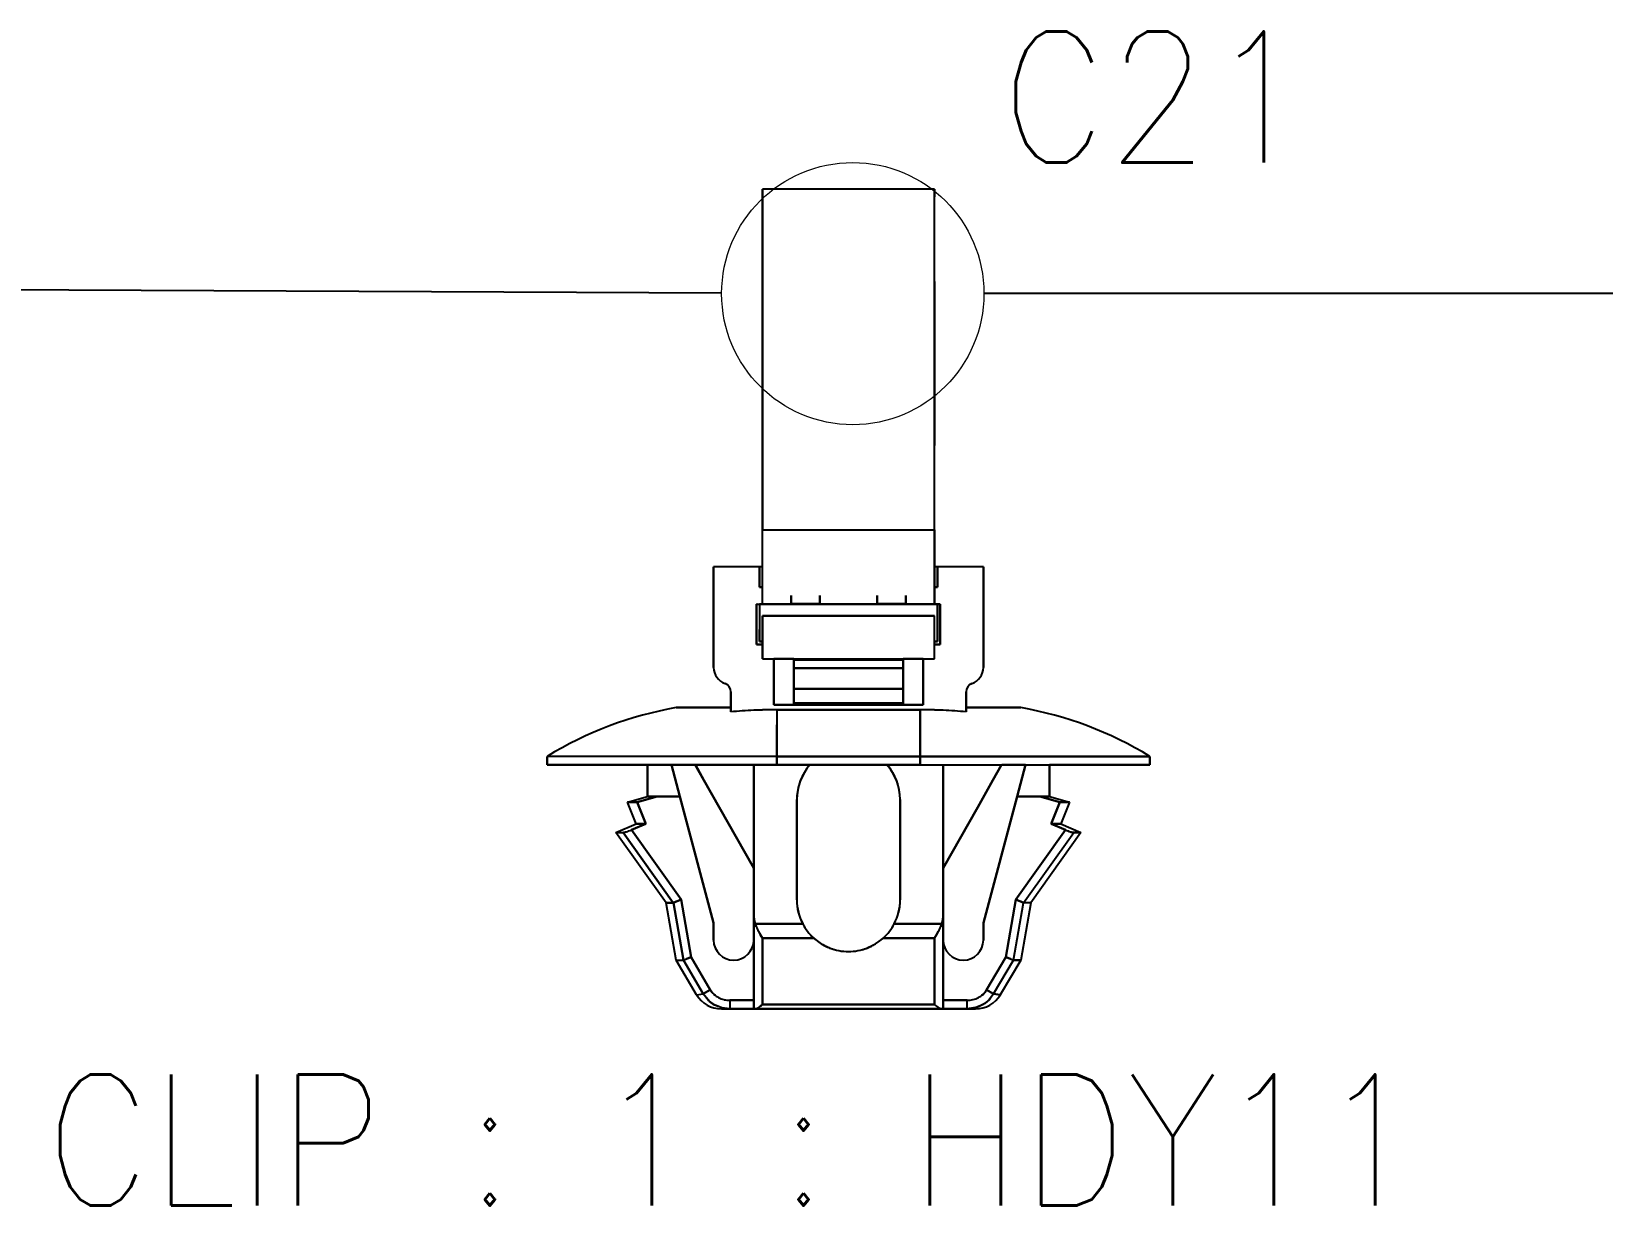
# Model space of a CAD drawing. Header units: inches. Extents: x 47316 to 59086, y 3141 to 11743.
# Drawn here: x 53100.27 to 53130.22, y 6256.64 to 6279.03 of the extents above; entities that cross this region are included whole.
import ezdxf

# ---------------------------------------------------------------- set-up
doc = ezdxf.new("R2010")
doc.units = ezdxf.units.IN
doc.header["$MEASUREMENT"] = 0
doc.styles.get("Standard").update_dxf_attribs({"font": ''})
doc.styles.get('Standard').set_extended_font_data('SimSun')
doc.linetypes.add('_VH_OTCON', pattern='A,0.0001,[7,VeSys.shx,S=0.1,R=0,X=0,Y=0],-0.4,[7,VeSys.shx,S=0.1,R=0,X=0,Y=0],-0.4,["X",Standard,S=1,R=0,X=-0.5,Y=-0.5],-0.0001,[7,VeSys.shx,S=0.1,R=0,X=0,Y=0],-0.4', length=1.2002)

msp = doc.modelspace()

# ---------------------------------------------------------------- linework, layer by layer
at = {"color": 7, "ltscale": 0.378897}
msp.add_line((53114.205, 6276.023), (53114.205, 6269.523), dxfattribs=at)
at = {"color": 7, "ltscale": 0.15}
for p, q in [((53117.489, 6276.023), (53114.205, 6276.023)), ((53114.205, 6269.523), (53117.489, 6269.523)), ((53114.205, 6269.523), (53117.489, 6269.523)), ((53117.489, 6267.887), (53114.205, 6267.887)), ((53114.205, 6267.887), (53117.489, 6267.887)), ((53114.205, 6267.066), (53117.489, 6267.066)), ((53114.205, 6267.066), (53117.489, 6267.066)), ((53117.489, 6260.471), (53114.205, 6260.471)), ((53114.205, 6260.471), (53117.489, 6260.471))]:
    msp.add_line(p, q, dxfattribs=at)
at = {"color": 7, "ltscale": 0.215019}
msp.add_line((53114.205, 6271.556), (53114.205, 6276.023), dxfattribs=at)
at = {"color": 7, "ltscale": 0.315749}
msp.add_line((53114.205, 6276.023), (53114.205, 6270.085), dxfattribs=at)
at = {"color": 7, "ltscale": 0.378905}
msp.add_line((53114.205, 6269.523), (53114.205, 6276.023), dxfattribs=at)
at = {"color": 7, "ltscale": 0.315758}
msp.add_line((53114.205, 6276.023), (53114.205, 6270.085), dxfattribs=at)
at = {"color": 7, "ltscale": 0.378893}
msp.add_line((53117.489, 6269.523), (53117.489, 6276.023), dxfattribs=at)
at = {"color": 7, "ltscale": 0.0272}
msp.add_line((53117.489, 6275.876), (53117.489, 6276.023), dxfattribs=at)
at = {"color": 7, "ltscale": 0.37888}
msp.add_line((53117.489, 6269.523), (53117.489, 6276.023), dxfattribs=at)
at = {"color": 7, "ltscale": 0.027199}
msp.add_line((53117.489, 6276.023), (53117.489, 6275.876), dxfattribs=at)
at = {"color": 7, "ltscale": 0.179182}
msp.add_line((53114.205, 6271.779), (53114.205, 6275.702), dxfattribs=at)
at = {"color": 0, "linetype": '_VH_OTCON', "ltscale": 5}
for p, q in [((53113.429, 6274.039), (53001.429, 6274.518)), ((53365.929, 6274.029), (53118.429, 6274.029))]:
    msp.add_line(p, q, dxfattribs=at)
at = {"color": 7, "ltscale": 0.142589}
msp.add_line((53117.489, 6274.257), (53117.489, 6271.135), dxfattribs=at)
at = {"color": 7, "ltscale": 0.142593}
msp.add_line((53117.489, 6271.134), (53117.489, 6274.256), dxfattribs=at)
at = {"color": 7, "ltscale": 0.026669}
for p, q in [((53114.205, 6271.779), (53114.205, 6271.195)), ((53114.205, 6271.195), (53114.205, 6271.779)), ((53114.205, 6271.556), (53114.205, 6270.973))]:
    msp.add_line(p, q, dxfattribs=at)
at = {"color": 7, "ltscale": 0.108633}
msp.add_line((53114.205, 6268.817), (53114.205, 6271.195), dxfattribs=at)
at = {"color": 7, "ltscale": 0.076392}
msp.add_line((53114.205, 6269.523), (53114.205, 6271.195), dxfattribs=at)
at = {"color": 7, "ltscale": 0.098454}
msp.add_line((53114.205, 6268.817), (53114.205, 6270.973), dxfattribs=at)
at = {"color": 7, "ltscale": 0.057913}
msp.add_line((53114.205, 6268.817), (53114.205, 6270.085), dxfattribs=at)
at = {"color": 7, "ltscale": 0.0644}
for p, q in [((53114.205, 6268.114), (53114.205, 6269.523)), ((53114.205, 6268.114), (53114.205, 6269.523)), ((53117.489, 6269.523), (53117.489, 6268.114)), ((53117.489, 6268.114), (53117.489, 6269.523))]:
    msp.add_line(p, q, dxfattribs=at)
at = {"color": 7, "ltscale": 0.025}
for p, q in [((53113.275, 6268.27), (53113.275, 6268.817)), ((53115.3, 6268.114), (53114.752, 6268.114)), ((53115.3, 6268.114), (53114.752, 6268.114)), ((53115.3, 6268.106), (53114.752, 6268.106)), ((53116.941, 6268.114), (53116.394, 6268.114)), ((53116.941, 6268.114), (53116.394, 6268.114))]:
    msp.add_line(p, q, dxfattribs=at)
at = {"color": 7, "ltscale": 0.039999}
for p, q in [((53114.15, 6268.817), (53113.275, 6268.817)), ((53114.15, 6268.817), (53113.275, 6268.817)), ((53118.419, 6268.817), (53117.543, 6268.817)), ((53118.419, 6268.817), (53117.543, 6268.817))]:
    msp.add_line(p, q, dxfattribs=at)
at = {"color": 7, "ltscale": 0.022501}
for p, q in [((53113.275, 6268.817), (53113.275, 6268.325)), ((53113.275, 6268.817), (53113.275, 6268.325)), ((53118.419, 6268.817), (53118.419, 6268.325)), ((53118.419, 6268.325), (53118.419, 6268.817))]:
    msp.add_line(p, q, dxfattribs=at)
at = {"color": 7, "ltscale": 0.0175}
for p, q in [((53114.15, 6268.817), (53114.15, 6268.434)), ((53114.15, 6268.817), (53114.15, 6268.434)), ((53114.15, 6268.434), (53114.15, 6268.817)), ((53117.543, 6268.817), (53117.543, 6268.434)), ((53117.543, 6268.434), (53117.543, 6268.817))]:
    msp.add_line(p, q, dxfattribs=at)
at = {"color": 7, "ltscale": 0.002499}
for p, q in [((53114.205, 6268.817), (53114.15, 6268.817)), ((53117.543, 6268.817), (53117.489, 6268.817)), ((53114.15, 6268.434), (53114.205, 6268.434)), ((53114.205, 6268.434), (53114.15, 6268.434)), ((53117.489, 6268.434), (53117.543, 6268.434)), ((53117.543, 6268.434), (53117.489, 6268.434)), ((53114.096, 6268.106), (53114.15, 6268.106)), ((53114.096, 6268.106), (53114.15, 6268.106)), ((53117.598, 6268.106), (53117.543, 6268.106)), ((53117.543, 6268.106), (53117.598, 6268.106)), ((53117.543, 6268.106), (53117.598, 6268.106)), ((53114.15, 6267.394), (53114.205, 6267.394)), ((53114.205, 6267.394), (53114.15, 6267.394)), ((53114.15, 6267.394), (53114.205, 6267.394)), ((53117.489, 6267.394), (53117.543, 6267.394)), ((53117.543, 6267.394), (53117.489, 6267.394)), ((53117.489, 6267.394), (53117.543, 6267.394))]:
    msp.add_line(p, q, dxfattribs=at)
at = {"color": 7, "ltscale": 2.6e-05}
for p, q in [((53114.15, 6268.817), (53114.15, 6268.817)), ((53117.543, 6268.817), (53117.543, 6268.817))]:
    msp.add_line(p, q, dxfattribs=at)
at = {"color": 7, "ltscale": 0.064999}
for p, q in [((53113.275, 6268.325), (53113.275, 6266.902)), ((53113.275, 6268.325), (53113.275, 6266.902)), ((53118.419, 6268.325), (53118.419, 6266.902)), ((53118.419, 6266.902), (53118.419, 6268.325))]:
    msp.add_line(p, q, dxfattribs=at)
at = {"color": 7, "ltscale": 0.0625}
msp.add_line((53113.275, 6266.902), (53113.275, 6268.27), dxfattribs=at)
at = {"color": 7, "ltscale": 0.000629}
msp.add_line((53114.109, 6268.106), (53114.096, 6268.106), dxfattribs=at)
at = {"color": 7, "ltscale": 0.035001}
for p, q in [((53114.096, 6268.106), (53114.096, 6267.34)), ((53114.096, 6267.34), (53114.096, 6268.106)), ((53117.598, 6267.34), (53117.598, 6268.106)), ((53117.598, 6267.34), (53117.598, 6268.106)), ((53117.598, 6268.106), (53117.598, 6267.34)), ((53114.479, 6265.041), (53114.479, 6265.807)), ((53114.479, 6265.041), (53114.479, 6265.807))]:
    msp.add_line(p, q, dxfattribs=at)
at = {"color": 7, "ltscale": 0.154999}
for p, q in [((53114.15, 6268.106), (53117.543, 6268.106)), ((53117.543, 6268.106), (53114.15, 6268.106))]:
    msp.add_line(p, q, dxfattribs=at)
at = {"color": 7, "ltscale": 0.032501}
for p, q in [((53114.15, 6268.106), (53114.15, 6267.394)), ((53114.15, 6268.106), (53114.15, 6267.394)), ((53117.543, 6268.106), (53117.543, 6267.394)), ((53117.543, 6267.394), (53117.543, 6268.106))]:
    msp.add_line(p, q, dxfattribs=at)
at = {"color": 7, "ltscale": 0.021939}
msp.add_line((53114.15, 6268.106), (53114.15, 6267.625), dxfattribs=at)
at = {"color": 7, "ltscale": 0.0075}
for p, q in [((53114.752, 6268.106), (53114.752, 6268.27)), ((53114.752, 6268.27), (53114.752, 6268.106)), ((53115.3, 6268.27), (53115.3, 6268.106)), ((53115.3, 6268.106), (53115.3, 6268.27)), ((53116.394, 6268.106), (53116.394, 6268.27)), ((53116.394, 6268.27), (53116.394, 6268.106)), ((53116.941, 6268.27), (53116.941, 6268.106)), ((53116.941, 6268.106), (53116.941, 6268.27)), ((53110.1, 6265.205), (53110.1, 6265.041)), ((53110.1, 6265.041), (53110.1, 6265.205)), ((53114.479, 6265.205), (53114.479, 6265.041)), ((53114.479, 6265.041), (53114.479, 6265.205)), ((53117.215, 6265.041), (53117.215, 6265.205)), ((53117.215, 6265.205), (53117.215, 6265.041)), ((53121.593, 6265.205), (53121.593, 6265.041)), ((53121.593, 6265.041), (53121.593, 6265.205)), ((53113.582, 6260.553), (53113.582, 6260.389)), ((53113.582, 6260.553), (53113.582, 6260.389)), ((53114.041, 6260.389), (53114.041, 6260.553)), ((53118.111, 6260.389), (53118.111, 6260.553)), ((53118.111, 6260.389), (53118.111, 6260.553))]:
    msp.add_line(p, q, dxfattribs=at)
at = {"color": 7, "ltscale": 0.000322}
msp.add_line((53115.3, 6268.106), (53115.3, 6268.113), dxfattribs=at)
at = {"color": 7, "ltscale": 0.023056}
msp.add_line((53116.899, 6268.106), (53116.394, 6268.106), dxfattribs=at)
at = {"color": 7, "ltscale": 0.000368}
msp.add_line((53116.941, 6268.114), (53116.941, 6268.106), dxfattribs=at)
at = {"color": 7, "ltscale": 0.0375}
for p, q in [((53114.205, 6267.887), (53114.205, 6267.066)), ((53114.205, 6267.066), (53114.205, 6267.887)), ((53117.489, 6267.066), (53117.489, 6267.887)), ((53117.489, 6267.066), (53117.489, 6267.887))]:
    msp.add_line(p, q, dxfattribs=at)
at = {"color": 7, "ltscale": 0.010562}
msp.add_line((53114.15, 6267.394), (53114.15, 6267.625), dxfattribs=at)
at = {"color": 7, "ltscale": 0.002502}
msp.add_line((53114.205, 6267.34), (53114.205, 6267.394), dxfattribs=at)
at = {"color": 7, "ltscale": 0.004999}
for p, q in [((53114.096, 6267.34), (53114.205, 6267.34)), ((53114.205, 6267.34), (53114.096, 6267.34)), ((53117.489, 6267.34), (53117.598, 6267.34)), ((53117.598, 6267.34), (53117.489, 6267.34))]:
    msp.add_line(p, q, dxfattribs=at)
at = {"color": 7, "ltscale": 0.040002}
for p, q in [((53114.424, 6267.066), (53114.424, 6266.19)), ((53114.424, 6266.19), (53114.424, 6267.066)), ((53117.27, 6266.19), (53117.27, 6267.066)), ((53117.27, 6266.19), (53117.27, 6267.066)), ((53117.27, 6267.066), (53117.27, 6266.19))]:
    msp.add_line(p, q, dxfattribs=at)
at = {"color": 7, "ltscale": 0.017502}
for p, q in [((53114.807, 6267.066), (53114.424, 6267.066)), ((53117.27, 6267.066), (53116.887, 6267.066))]:
    msp.add_line(p, q, dxfattribs=at)
at = {"color": 7, "ltscale": 0.00087}
for p, q in [((53114.807, 6267.047), (53114.807, 6267.066)), ((53114.807, 6267.066), (53114.807, 6267.047)), ((53116.887, 6267.047), (53116.887, 6267.066)), ((53116.887, 6267.066), (53116.887, 6267.047))]:
    msp.add_line(p, q, dxfattribs=at)
at = {"color": 7, "ltscale": 0.023952}
msp.add_line((53114.807, 6266.542), (53114.807, 6267.066), dxfattribs=at)
at = {"color": 7, "ltscale": 0.007443}
for p, q in [((53114.807, 6266.884), (53114.807, 6267.047)), ((53114.807, 6267.047), (53114.807, 6266.884)), ((53116.887, 6266.884), (53116.887, 6267.047)), ((53116.887, 6267.047), (53116.887, 6266.884))]:
    msp.add_line(p, q, dxfattribs=at)
at = {"color": 7, "ltscale": 0.095001}
for p, q in [((53114.807, 6267.047), (53116.887, 6267.047)), ((53116.887, 6267.047), (53114.807, 6267.047)), ((53114.807, 6266.884), (53116.887, 6266.884)), ((53116.887, 6266.884), (53114.807, 6266.884)), ((53116.887, 6266.493), (53114.807, 6266.493)), ((53114.807, 6266.493), (53116.887, 6266.493)), ((53116.887, 6266.222), (53114.807, 6266.222))]:
    msp.add_line(p, q, dxfattribs=at)
at = {"color": 7, "ltscale": 0.017839}
for p, q in [((53114.807, 6266.493), (53114.807, 6266.884)), ((53114.807, 6266.884), (53114.807, 6266.493)), ((53116.887, 6266.493), (53116.887, 6266.884)), ((53116.887, 6266.884), (53116.887, 6266.493))]:
    msp.add_line(p, q, dxfattribs=at)
at = {"color": 7, "ltscale": 0.014789}
msp.add_line((53114.807, 6266.514), (53114.807, 6266.19), dxfattribs=at)
at = {"color": 7, "ltscale": 0.013841}
for p, q in [((53114.807, 6266.19), (53114.807, 6266.493)), ((53116.887, 6266.493), (53116.887, 6266.19))]:
    msp.add_line(p, q, dxfattribs=at)
at = {"color": 7, "ltscale": 0.012407}
for p, q in [((53114.807, 6266.222), (53114.807, 6266.493)), ((53116.887, 6266.222), (53116.887, 6266.493))]:
    msp.add_line(p, q, dxfattribs=at)
at = {"color": 7, "ltscale": 0.013786}
msp.add_line((53113.603, 6266.135), (53113.603, 6266.437), dxfattribs=at)
at = {"color": 7, "ltscale": 0.017471}
for p, q in [((53113.603, 6266.055), (53113.603, 6266.437)), ((53118.091, 6266.055), (53118.091, 6266.437))]:
    msp.add_line(p, q, dxfattribs=at)
at = {"color": 7, "ltscale": 0.017476}
for p, q in [((53113.603, 6266.437), (53113.603, 6266.055)), ((53118.091, 6266.437), (53118.091, 6266.055))]:
    msp.add_line(p, q, dxfattribs=at)
at = {"color": 7, "ltscale": 0.001447}
msp.add_line((53116.887, 6266.222), (53116.887, 6266.19), dxfattribs=at)
at = {"color": 7, "ltscale": 0.047501}
for p, q in [((53112.563, 6266.135), (53113.603, 6266.135)), ((53113.603, 6266.135), (53112.563, 6266.135)), ((53118.091, 6266.135), (53119.131, 6266.135)), ((53119.131, 6266.135), (53118.091, 6266.135))]:
    msp.add_line(p, q, dxfattribs=at)
at = {"color": 7, "ltscale": 0.00369}
for p, q in [((53113.603, 6266.055), (53113.603, 6266.135)), ((53118.091, 6266.135), (53118.091, 6266.055))]:
    msp.add_line(p, q, dxfattribs=at)
at = {"color": 7, "ltscale": 0.129999}
for p, q in [((53114.424, 6266.19), (53117.27, 6266.19)), ((53117.27, 6266.19), (53114.424, 6266.19))]:
    msp.add_line(p, q, dxfattribs=at)
at = {"color": 7, "ltscale": 0.040567}
for p, q in [((53114.479, 6266.093), (53114.479, 6265.205)), ((53117.215, 6266.093), (53117.215, 6265.205))]:
    msp.add_line(p, q, dxfattribs=at)
at = {"color": 7, "ltscale": 0.125}
for p, q in [((53117.215, 6266.093), (53114.479, 6266.093)), ((53114.479, 6266.093), (53117.215, 6266.093)), ((53117.215, 6265.205), (53114.479, 6265.205)), ((53114.479, 6265.205), (53117.215, 6265.205)), ((53117.215, 6265.041), (53114.479, 6265.041)), ((53114.479, 6265.041), (53117.215, 6265.041))]:
    msp.add_line(p, q, dxfattribs=at)
at = {"color": 7, "ltscale": 0.040569}
for p, q in [((53114.479, 6266.093), (53114.479, 6265.205)), ((53117.215, 6265.205), (53117.215, 6266.093))]:
    msp.add_line(p, q, dxfattribs=at)
at = {"color": 7, "ltscale": 0.02751}
msp.add_line((53117.215, 6265.205), (53117.215, 6265.807), dxfattribs=at)
msp.add_line((53117.215, 6265.205), (53117.215, 6265.807), dxfattribs=at)
at = {"color": 7, "ltscale": 0.2}
for p, q in [((53114.479, 6265.205), (53110.1, 6265.205)), ((53114.479, 6265.205), (53110.1, 6265.205)), ((53114.479, 6265.041), (53110.1, 6265.041)), ((53110.1, 6265.041), (53114.479, 6265.041)), ((53121.593, 6265.205), (53117.215, 6265.205)), ((53117.215, 6265.205), (53121.593, 6265.205)), ((53117.215, 6265.041), (53121.593, 6265.041)), ((53117.215, 6265.041), (53121.593, 6265.041))]:
    msp.add_line(p, q, dxfattribs=at)
at = {"color": 7, "ltscale": 0.087396}
for p, q in [((53110.1, 6265.041), (53112.014, 6265.041)), ((53121.593, 6265.041), (53119.68, 6265.041)), ((53121.593, 6265.041), (53119.68, 6265.041))]:
    msp.add_line(p, q, dxfattribs=at)
at = {"color": 7, "ltscale": 0.0875}
for p, q in [((53112.016, 6265.041), (53110.1, 6265.041)), ((53114.862, 6262.469), (53114.862, 6264.384)), ((53114.862, 6264.384), (53114.862, 6262.469)), ((53116.832, 6264.384), (53116.832, 6262.469)), ((53116.832, 6262.469), (53116.832, 6264.384)), ((53116.832, 6262.469), (53116.832, 6264.384))]:
    msp.add_line(p, q, dxfattribs=at)
at = {"color": 7, "ltscale": 0.027499}
for p, q in [((53112.016, 6264.439), (53112.016, 6265.041)), ((53112.016, 6265.041), (53112.016, 6264.439)), ((53119.678, 6264.439), (53119.678, 6265.041)), ((53119.678, 6265.041), (53119.678, 6264.439))]:
    msp.add_line(p, q, dxfattribs=at)
at = {"color": 7, "ltscale": 0.028456}
for p, q in [((53112.634, 6264.439), (53112.473, 6265.041)), ((53112.473, 6265.041), (53112.634, 6264.439)), ((53119.06, 6264.439), (53119.22, 6265.041)), ((53119.22, 6265.041), (53119.06, 6264.439))]:
    msp.add_line(p, q, dxfattribs=at)
at = {"color": 7, "ltscale": 0.020602}
for p, q in [((53112.473, 6265.041), (53112.924, 6265.041)), ((53119.22, 6265.041), (53118.769, 6265.041)), ((53119.22, 6265.041), (53118.769, 6265.041))]:
    msp.add_line(p, q, dxfattribs=at)
at = {"color": 7, "ltscale": 0.020749}
msp.add_line((53112.928, 6265.041), (53112.473, 6265.041), dxfattribs=at)
at = {"color": 7, "ltscale": 0.015289}
msp.add_line((53113.092, 6264.751), (53112.927, 6265.042), dxfattribs=at)
at = {"color": 7, "ltscale": 0.015242}
for p, q in [((53112.928, 6265.041), (53113.092, 6264.751)), ((53118.602, 6264.751), (53118.766, 6265.041))]:
    msp.add_line(p, q, dxfattribs=at)
at = {"color": 7, "ltscale": 0.089999}
for p, q in [((53114.041, 6265.041), (53114.041, 6263.071)), ((53114.041, 6263.071), (53114.041, 6265.041)), ((53117.653, 6263.071), (53117.653, 6265.041)), ((53117.653, 6265.041), (53117.653, 6263.071))]:
    msp.add_line(p, q, dxfattribs=at)
at = {"color": 7, "ltscale": 0.015215}
msp.add_line((53118.766, 6265.041), (53118.602, 6264.751), dxfattribs=at)
at = {"color": 7, "ltscale": 0.02697}
msp.add_line((53113.382, 6264.236), (53113.092, 6264.751), dxfattribs=at)
at = {"color": 7, "ltscale": 0.026985}
for p, q in [((53113.092, 6264.751), (53113.382, 6264.236)), ((53118.311, 6264.236), (53118.602, 6264.751))]:
    msp.add_line(p, q, dxfattribs=at)
at = {"color": 7, "ltscale": 0.02701}
msp.add_line((53118.602, 6264.751), (53118.311, 6264.236), dxfattribs=at)
at = {"color": 7, "ltscale": 0.018183}
msp.add_line((53111.633, 6264.329), (53112.016, 6264.439), dxfattribs=at)
at = {"color": 7, "ltscale": 0.018199}
for p, q in [((53112.201, 6264.439), (53111.817, 6264.329)), ((53111.817, 6264.329), (53112.201, 6264.439)), ((53119.493, 6264.439), (53119.876, 6264.329)), ((53119.876, 6264.329), (53119.493, 6264.439))]:
    msp.add_line(p, q, dxfattribs=at)
at = {"color": 7, "ltscale": 0.000342}
for p, q in [((53112.023, 6264.439), (53112.016, 6264.439)), ((53119.678, 6264.439), (53119.67, 6264.439))]:
    msp.add_line(p, q, dxfattribs=at)
at = {"color": 7, "ltscale": 0.006641}
msp.add_line((53112.016, 6264.439), (53112.161, 6264.439), dxfattribs=at)
at = {"color": 7, "ltscale": 0.002142}
msp.add_line((53112.063, 6264.439), (53112.016, 6264.439), dxfattribs=at)
at = {"color": 7, "ltscale": 0.00033}
for p, q in [((53112.016, 6264.439), (53112.023, 6264.439)), ((53119.671, 6264.439), (53119.678, 6264.439)), ((53119.896, 6263.919), (53119.889, 6263.919))]:
    msp.add_line(p, q, dxfattribs=at)
at = {"color": 7, "ltscale": 0.002136}
msp.add_line((53112.016, 6264.439), (53112.063, 6264.439), dxfattribs=at)
at = {"color": 7, "ltscale": 0.001825}
msp.add_line((53112.023, 6264.439), (53112.063, 6264.439), dxfattribs=at)
at = {"color": 7, "ltscale": 0.003674}
for p, q in [((53112.104, 6264.439), (53112.023, 6264.439)), ((53119.67, 6264.439), (53119.59, 6264.439))]:
    msp.add_line(p, q, dxfattribs=at)
at = {"color": 7, "ltscale": 0.006299}
msp.add_line((53112.201, 6264.439), (53112.063, 6264.439), dxfattribs=at)
at = {"color": 7, "ltscale": 0.006305}
msp.add_line((53112.063, 6264.439), (53112.201, 6264.439), dxfattribs=at)
at = {"color": 7, "ltscale": 0.00329}
msp.add_line((53112.176, 6264.439), (53112.104, 6264.439), dxfattribs=at)
at = {"color": 7, "ltscale": 0.019785}
for p, q in [((53112.634, 6264.439), (53112.201, 6264.439)), ((53112.201, 6264.439), (53112.634, 6264.439)), ((53119.06, 6264.439), (53119.493, 6264.439)), ((53119.493, 6264.439), (53119.06, 6264.439))]:
    msp.add_line(p, q, dxfattribs=at)
at = {"color": 7, "ltscale": 0.11383}
for p, q in [((53113.275, 6262.031), (53112.634, 6264.439)), ((53112.634, 6264.439), (53113.275, 6262.031)), ((53118.419, 6262.031), (53119.06, 6264.439)), ((53119.06, 6264.439), (53118.419, 6262.031))]:
    msp.add_line(p, q, dxfattribs=at)
at = {"color": 7, "ltscale": 0.008441}
for p, q in [((53119.678, 6264.439), (53119.493, 6264.439)), ((53119.493, 6264.439), (53119.678, 6264.439)), ((53119.897, 6263.919), (53119.712, 6263.919))]:
    msp.add_line(p, q, dxfattribs=at)
at = {"color": 7, "ltscale": 0.008432}
msp.add_line((53119.493, 6264.439), (53119.678, 6264.439), dxfattribs=at)
at = {"color": 7, "ltscale": 0.00434}
msp.add_line((53119.59, 6264.439), (53119.495, 6264.439), dxfattribs=at)
at = {"color": 7, "ltscale": 0.002209}
msp.add_line((53119.622, 6264.439), (53119.671, 6264.439), dxfattribs=at)
at = {"color": 7, "ltscale": 0.000286}
for p, q in [((53119.676, 6264.437), (53119.67, 6264.439)), ((53119.67, 6264.439), (53119.676, 6264.437))]:
    msp.add_line(p, q, dxfattribs=at)
at = {"color": 7, "ltscale": 0.018174}
msp.add_line((53119.678, 6264.439), (53120.06, 6264.329), dxfattribs=at)
at = {"color": 7, "ltscale": 0.008429}
for p, q in [((53111.817, 6264.329), (53111.633, 6264.329)), ((53119.712, 6263.919), (53119.896, 6263.919))]:
    msp.add_line(p, q, dxfattribs=at)
at = {"color": 7, "ltscale": 0.020195}
for p, q in [((53111.797, 6263.919), (53111.633, 6264.329)), ((53111.817, 6264.329), (53111.982, 6263.919)), ((53111.982, 6263.919), (53111.817, 6264.329)), ((53119.876, 6264.329), (53119.712, 6263.919)), ((53119.712, 6263.919), (53119.876, 6264.329)), ((53120.061, 6264.329), (53119.896, 6263.919))]:
    msp.add_line(p, q, dxfattribs=at)
at = {"color": 7, "ltscale": 0.008438}
msp.add_line((53111.633, 6264.329), (53111.818, 6264.329), dxfattribs=at)
at = {"color": 7, "ltscale": 0.002185}
msp.add_line((53111.724, 6264.329), (53111.676, 6264.329), dxfattribs=at)
at = {"color": 7, "ltscale": 0.065039}
msp.add_line((53114.041, 6263.071), (53113.341, 6264.31), dxfattribs=at)
at = {"color": 7, "ltscale": 0.06116}
msp.add_line((53114.041, 6263.071), (53113.382, 6264.236), dxfattribs=at)
at = {"color": 7, "ltscale": 0.061156}
for p, q in [((53113.382, 6264.236), (53114.041, 6263.071)), ((53117.653, 6263.071), (53118.311, 6264.236))]:
    msp.add_line(p, q, dxfattribs=at)
at = {"color": 7, "ltscale": 0.040697}
msp.add_line((53114.041, 6263.274), (53114.041, 6264.165), dxfattribs=at)
at = {"color": 7, "ltscale": 0.040701}
msp.add_line((53114.041, 6264.165), (53114.041, 6263.274), dxfattribs=at)
at = {"color": 7, "ltscale": 0.064963}
msp.add_line((53118.352, 6264.309), (53117.653, 6263.071), dxfattribs=at)
at = {"color": 7, "ltscale": 0.061161}
msp.add_line((53118.311, 6264.236), (53117.653, 6263.071), dxfattribs=at)
at = {"color": 7, "ltscale": 0.004681}
for p, q in [((53119.979, 6264.329), (53119.876, 6264.329)), ((53119.876, 6264.329), (53119.979, 6264.329))]:
    msp.add_line(p, q, dxfattribs=at)
at = {"color": 7, "ltscale": 0.002823}
msp.add_line((53120.04, 6264.329), (53119.979, 6264.329), dxfattribs=at)
at = {"color": 7, "ltscale": 0.00282}
for p, q in [((53119.979, 6264.329), (53120.04, 6264.329)), ((53111.817, 6263.919), (53111.879, 6263.919))]:
    msp.add_line(p, q, dxfattribs=at)
at = {"color": 7, "ltscale": 0.000925}
msp.add_line((53120.061, 6264.329), (53120.04, 6264.329), dxfattribs=at)
at = {"color": 7, "ltscale": 0.000912}
for p, q in [((53120.04, 6264.329), (53120.06, 6264.329)), ((53111.797, 6263.919), (53111.817, 6263.919))]:
    msp.add_line(p, q, dxfattribs=at)
at = {"color": 7, "ltscale": 0.019}
msp.add_line((53111.414, 6263.755), (53111.797, 6263.919), dxfattribs=at)
at = {"color": 7, "ltscale": 0.013619}
for p, q in [((53111.982, 6263.919), (53111.708, 6263.802)), ((53111.708, 6263.802), (53111.982, 6263.919)), ((53119.712, 6263.919), (53119.986, 6263.802)), ((53119.986, 6263.802), (53119.712, 6263.919))]:
    msp.add_line(p, q, dxfattribs=at)
at = {"color": 7, "ltscale": 0.074459}
for p, q in [((53111.708, 6263.802), (53112.655, 6262.475)), ((53112.655, 6262.475), (53111.708, 6263.802)), ((53119.986, 6263.802), (53119.038, 6262.475)), ((53119.038, 6262.475), (53119.986, 6263.802))]:
    msp.add_line(p, q, dxfattribs=at)
at = {"color": 7, "ltscale": 0.0009}
msp.add_line((53111.816, 6263.919), (53111.797, 6263.919), dxfattribs=at)
at = {"color": 7, "ltscale": 0.002856}
msp.add_line((53111.804, 6263.919), (53111.867, 6263.919), dxfattribs=at)
at = {"color": 7, "ltscale": 0.002869}
msp.add_line((53111.867, 6263.919), (53111.804, 6263.919), dxfattribs=at)
at = {"color": 7, "ltscale": 0.002832}
msp.add_line((53111.878, 6263.919), (53111.816, 6263.919), dxfattribs=at)
at = {"color": 7, "ltscale": 0.004715}
msp.add_line((53111.982, 6263.919), (53111.878, 6263.919), dxfattribs=at)
at = {"color": 7, "ltscale": 0.004687}
msp.add_line((53111.879, 6263.919), (53111.982, 6263.919), dxfattribs=at)
at = {"color": 7, "ltscale": 0.004291}
msp.add_line((53119.806, 6263.919), (53119.712, 6263.919), dxfattribs=at)
at = {"color": 7, "ltscale": 0.003809}
msp.add_line((53119.889, 6263.919), (53119.806, 6263.919), dxfattribs=at)
at = {"color": 7, "ltscale": 0.001593}
msp.add_line((53119.855, 6263.919), (53119.89, 6263.919), dxfattribs=at)
at = {"color": 7, "ltscale": 0.000327}
msp.add_line((53119.89, 6263.919), (53119.897, 6263.919), dxfattribs=at)
at = {"color": 7, "ltscale": 0.019025}
msp.add_line((53119.897, 6263.919), (53120.28, 6263.755), dxfattribs=at)
at = {"color": 7, "ltscale": 4.3e-05}
msp.add_line((53111.414, 6263.755), (53111.415, 6263.755), dxfattribs=at)
at = {"color": 7, "ltscale": 0.075271}
for p, q in [((53112.372, 6262.414), (53111.414, 6263.755)), ((53111.549, 6263.755), (53112.507, 6262.414)), ((53112.507, 6262.414), (53111.549, 6263.755)), ((53119.187, 6262.414), (53120.145, 6263.755)), ((53120.28, 6263.755), (53119.322, 6262.414))]:
    msp.add_line(p, q, dxfattribs=at)
at = {"color": 7, "ltscale": 4.9e-05}
msp.add_line((53111.414, 6263.755), (53111.415, 6263.755), dxfattribs=at)
at = {"color": 7, "ltscale": 0.000903}
msp.add_line((53111.415, 6263.755), (53111.435, 6263.755), dxfattribs=at)
at = {"color": 7, "ltscale": 0.000916}
msp.add_line((53111.415, 6263.755), (53111.435, 6263.755), dxfattribs=at)
at = {"color": 7, "ltscale": 0.005222}
msp.add_line((53111.435, 6263.755), (53111.549, 6263.755), dxfattribs=at)
at = {"color": 7, "ltscale": 0.005249}
msp.add_line((53111.435, 6263.755), (53111.55, 6263.755), dxfattribs=at)
at = {"color": 7, "ltscale": 0.075264}
msp.add_line((53119.187, 6262.414), (53120.144, 6263.755), dxfattribs=at)
at = {"color": 7, "ltscale": 0.006177}
msp.add_line((53120.144, 6263.755), (53120.28, 6263.755), dxfattribs=at)
at = {"color": 7, "ltscale": 0.006165}
for p, q in [((53120.28, 6263.755), (53120.145, 6263.755)), ((53119.322, 6262.414), (53119.187, 6262.414)), ((53119.322, 6262.414), (53119.187, 6262.414))]:
    msp.add_line(p, q, dxfattribs=at)
at = {"color": 7, "ltscale": 0.039936}
for p, q in [((53114.041, 6263.071), (53114.041, 6262.196)), ((53114.041, 6262.196), (53114.041, 6263.071)), ((53117.653, 6262.196), (53117.653, 6263.071)), ((53117.653, 6263.071), (53117.653, 6262.196))]:
    msp.add_line(p, q, dxfattribs=at)
at = {"color": 7, "ltscale": 0.048712}
msp.add_line((53114.041, 6262.004), (53114.041, 6263.071), dxfattribs=at)
at = {"color": 7, "ltscale": 0.006168}
for p, q in [((53112.507, 6262.414), (53112.372, 6262.414)), ((53112.372, 6262.414), (53112.507, 6262.414))]:
    msp.add_line(p, q, dxfattribs=at)
at = {"color": 7, "ltscale": 0.05076}
for p, q in [((53112.563, 6261.319), (53112.372, 6262.414)), ((53119.322, 6262.414), (53119.13, 6261.319))]:
    msp.add_line(p, q, dxfattribs=at)
at = {"color": 7, "ltscale": 0.002621}
for p, q in [((53112.511, 6262.415), (53112.564, 6262.437)), ((53112.564, 6262.437), (53112.511, 6262.415)), ((53119.13, 6262.437), (53119.183, 6262.415)), ((53119.183, 6262.415), (53119.13, 6262.437))]:
    msp.add_line(p, q, dxfattribs=at)
at = {"color": 7, "ltscale": 0.050773}
for p, q in [((53112.511, 6262.415), (53112.702, 6261.32)), ((53112.702, 6261.32), (53112.511, 6262.415)), ((53118.991, 6261.32), (53119.183, 6262.415))]:
    msp.add_line(p, q, dxfattribs=at)
at = {"color": 7, "ltscale": 0.000205}
for p, q in [((53112.564, 6262.437), (53112.568, 6262.439)), ((53112.568, 6262.439), (53112.564, 6262.437)), ((53119.126, 6262.439), (53119.13, 6262.437)), ((53119.13, 6262.437), (53119.126, 6262.439))]:
    msp.add_line(p, q, dxfattribs=at)
at = {"color": 7, "ltscale": 0.004321}
for p, q in [((53112.568, 6262.439), (53112.655, 6262.475)), ((53112.655, 6262.475), (53112.568, 6262.439)), ((53119.038, 6262.475), (53119.126, 6262.439)), ((53119.126, 6262.439), (53119.038, 6262.475))]:
    msp.add_line(p, q, dxfattribs=at)
at = {"color": 7, "ltscale": 0.051095}
for p, q in [((53112.655, 6262.475), (53112.848, 6261.373)), ((53112.848, 6261.373), (53112.655, 6262.475)), ((53119.038, 6262.475), (53118.846, 6261.373)), ((53118.846, 6261.373), (53119.038, 6262.475))]:
    msp.add_line(p, q, dxfattribs=at)
at = {"color": 7, "ltscale": 0.050769}
msp.add_line((53118.991, 6261.32), (53119.186, 6262.414), dxfattribs=at)
at = {"color": 7, "ltscale": 0.014999}
for p, q in [((53113.275, 6261.702), (53113.275, 6262.031)), ((53113.275, 6262.031), (53113.275, 6261.702)), ((53118.419, 6261.702), (53118.419, 6262.031)), ((53118.419, 6261.702), (53118.419, 6262.031)), ((53118.419, 6262.031), (53118.419, 6261.702))]:
    msp.add_line(p, q, dxfattribs=at)
at = {"color": 7, "ltscale": 0.082565}
for p, q in [((53114.041, 6260.389), (53114.041, 6262.196)), ((53114.041, 6262.196), (53114.041, 6260.389)), ((53117.653, 6262.196), (53117.653, 6260.389)), ((53117.653, 6260.389), (53117.653, 6262.196))]:
    msp.add_line(p, q, dxfattribs=at)
at = {"color": 7, "ltscale": 0.008279}
msp.add_line((53114.041, 6261.823), (53114.041, 6262.004), dxfattribs=at)
at = {"color": 7, "ltscale": 0.041339}
for p, q in [((53114.069, 6262.013), (53114.974, 6262.013)), ((53114.974, 6262.013), (53114.069, 6262.013)), ((53116.72, 6262.013), (53117.625, 6262.013)), ((53117.625, 6262.013), (53116.72, 6262.013))]:
    msp.add_line(p, q, dxfattribs=at)
at = {"color": 7, "ltscale": 0.002634}
for p, q in [((53114.069, 6262.013), (53114.089, 6261.959)), ((53117.605, 6261.959), (53117.625, 6262.013))]:
    msp.add_line(p, q, dxfattribs=at)
at = {"color": 7, "ltscale": 0.002635}
for p, q in [((53114.089, 6261.959), (53114.069, 6262.013)), ((53117.625, 6262.013), (53117.605, 6261.959))]:
    msp.add_line(p, q, dxfattribs=at)
at = {"color": 7, "ltscale": 0.005516}
msp.add_line((53114.041, 6261.702), (53114.041, 6261.823), dxfattribs=at)
at = {"color": 7, "ltscale": 0.052501}
msp.add_line((53114.041, 6260.553), (53114.041, 6261.702), dxfattribs=at)
at = {"color": 7, "ltscale": 0.044711}
for p, q in [((53115.184, 6261.74), (53114.205, 6261.74)), ((53114.205, 6261.74), (53115.184, 6261.74)), ((53117.489, 6261.74), (53116.51, 6261.74)), ((53116.51, 6261.74), (53117.489, 6261.74))]:
    msp.add_line(p, q, dxfattribs=at)
at = {"color": 7, "ltscale": 0.057954}
for p, q in [((53114.205, 6261.74), (53114.205, 6260.471)), ((53114.205, 6260.471), (53114.205, 6261.74)), ((53117.489, 6260.471), (53117.489, 6261.74)), ((53117.489, 6261.74), (53117.489, 6260.471))]:
    msp.add_line(p, q, dxfattribs=at)
at = {"color": 7, "ltscale": 0.001863}
msp.add_line((53115.155, 6261.767), (53115.185, 6261.739), dxfattribs=at)
at = {"color": 7, "ltscale": 0.000505}
msp.add_line((53115.184, 6261.74), (53115.176, 6261.748), dxfattribs=at)
at = {"color": 7, "ltscale": 0.000598}
msp.add_line((53116.51, 6261.74), (53116.519, 6261.749), dxfattribs=at)
at = {"color": 7, "ltscale": 0.006223}
for p, q in [((53112.563, 6261.319), (53112.7, 6261.319)), ((53112.563, 6261.319), (53112.7, 6261.319)), ((53119.13, 6261.319), (53118.994, 6261.319))]:
    msp.add_line(p, q, dxfattribs=at)
at = {"color": 7, "ltscale": 0.034946}
for p, q in [((53112.951, 6260.66), (53112.563, 6261.319)), ((53119.13, 6261.319), (53118.742, 6260.66))]:
    msp.add_line(p, q, dxfattribs=at)
at = {"color": 7, "ltscale": 0.034208}
for p, q in [((53113.079, 6260.674), (53112.7, 6261.319)), ((53118.614, 6260.674), (53118.994, 6261.319))]:
    msp.add_line(p, q, dxfattribs=at)
at = {"color": 7, "ltscale": 0.000128}
for p, q in [((53112.702, 6261.319), (53112.7, 6261.319)), ((53118.994, 6261.319), (53118.991, 6261.319)), ((53118.991, 6261.319), (53118.994, 6261.319))]:
    msp.add_line(p, q, dxfattribs=at)
at = {"color": 7, "ltscale": 0.002806}
for p, q in [((53112.702, 6261.32), (53112.76, 6261.341)), ((53118.934, 6261.341), (53118.991, 6261.32))]:
    msp.add_line(p, q, dxfattribs=at)
at = {"color": 7, "ltscale": 0.00266}
for p, q in [((53112.757, 6261.34), (53112.702, 6261.32)), ((53118.991, 6261.32), (53118.936, 6261.34))]:
    msp.add_line(p, q, dxfattribs=at)
at = {"color": 7, "ltscale": 0.034163}
for p, q in [((53112.702, 6261.32), (53113.079, 6260.674)), ((53118.614, 6260.674), (53118.991, 6261.32))]:
    msp.add_line(p, q, dxfattribs=at)
at = {"color": 7, "ltscale": 0.004276}
for p, q in [((53112.76, 6261.341), (53112.848, 6261.373)), ((53112.848, 6261.373), (53112.76, 6261.341)), ((53118.933, 6261.341), (53118.846, 6261.373)), ((53118.846, 6261.373), (53118.934, 6261.341))]:
    msp.add_line(p, q, dxfattribs=at)
at = {"color": 7, "ltscale": 0.0329}
for p, q in [((53112.848, 6261.373), (53113.213, 6260.753)), ((53113.213, 6260.753), (53112.848, 6261.373)), ((53118.846, 6261.373), (53118.481, 6260.753)), ((53118.481, 6260.753), (53118.846, 6261.373))]:
    msp.add_line(p, q, dxfattribs=at)
at = {"color": 7, "ltscale": 0.006219}
msp.add_line((53118.994, 6261.319), (53119.13, 6261.319), dxfattribs=at)
at = {"color": 7, "ltscale": 0.005864}
msp.add_line((53112.952, 6260.659), (53113.079, 6260.674), dxfattribs=at)
at = {"color": 7, "ltscale": 0.005865}
for p, q in [((53112.952, 6260.659), (53113.079, 6260.674)), ((53118.614, 6260.674), (53118.742, 6260.659))]:
    msp.add_line(p, q, dxfattribs=at)
at = {"color": 7, "ltscale": 0.007092}
for p, q in [((53113.213, 6260.753), (53113.079, 6260.674)), ((53113.079, 6260.674), (53113.213, 6260.753)), ((53118.614, 6260.674), (53118.481, 6260.753)), ((53118.481, 6260.753), (53118.614, 6260.674))]:
    msp.add_line(p, q, dxfattribs=at)
at = {"color": 7, "ltscale": 0.020941}
for p, q in [((53113.582, 6260.553), (53114.041, 6260.553)), ((53114.041, 6260.553), (53113.582, 6260.553)), ((53118.111, 6260.553), (53117.653, 6260.553)), ((53117.653, 6260.553), (53118.111, 6260.553)), ((53114.041, 6260.389), (53113.582, 6260.389)), ((53113.582, 6260.389), (53114.041, 6260.389)), ((53118.111, 6260.389), (53117.653, 6260.389)), ((53117.653, 6260.389), (53118.111, 6260.389))]:
    msp.add_line(p, q, dxfattribs=at)
at = {"color": 7, "ltscale": 0.00587}
msp.add_line((53118.742, 6260.659), (53118.614, 6260.674), dxfattribs=at)
at = {"color": 7, "ltscale": 0.015717}
msp.add_line((53113.424, 6260.389), (53113.768, 6260.389), dxfattribs=at)
at = {"color": 7, "ltscale": 0.015729}
msp.add_line((53113.768, 6260.389), (53113.424, 6260.389), dxfattribs=at)
at = {"color": 7, "ltscale": 0.012512}
for p, q in [((53114.042, 6260.389), (53113.768, 6260.389)), ((53117.926, 6260.389), (53117.652, 6260.389))]:
    msp.add_line(p, q, dxfattribs=at)
at = {"color": 7, "ltscale": 0.000995}
for p, q in [((53114.063, 6260.389), (53114.041, 6260.389)), ((53114.041, 6260.389), (53114.063, 6260.389)), ((53117.653, 6260.389), (53117.631, 6260.389)), ((53117.631, 6260.389), (53117.653, 6260.389))]:
    msp.add_line(p, q, dxfattribs=at)
at = {"color": 7, "ltscale": 0.163214}
msp.add_line((53117.633, 6260.389), (53114.06, 6260.389), dxfattribs=at)
at = {"color": 7, "ltscale": 0.163013}
msp.add_line((53114.063, 6260.389), (53117.631, 6260.389), dxfattribs=at)
at = {"color": 7, "ltscale": 0.000399}
msp.add_line((53117.625, 6260.39), (53117.633, 6260.389), dxfattribs=at)
at = {"color": 7, "ltscale": 0.012915}
msp.add_line((53118.208, 6260.389), (53117.926, 6260.389), dxfattribs=at)
at = {"color": 7, "ltscale": 0.006183}
msp.add_line((53118.247, 6260.389), (53118.111, 6260.389), dxfattribs=at)
at = {"color": 7, "ltscale": 0.007248}
msp.add_line((53118.111, 6260.389), (53118.27, 6260.389), dxfattribs=at)
at = {"color": 7, "ltscale": 0.004422}
msp.add_line((53118.112, 6260.389), (53118.208, 6260.389), dxfattribs=at)
at = {"color": 7, "ltscale": 0.001605}
msp.add_line((53118.226, 6260.389), (53118.261, 6260.389), dxfattribs=at)
at = {"color": 7}
for points in [[(53115.491, 6261.55), (53115.38, 6261.601), (53115.184, 6261.74)], [(53116.51, 6261.74), (53116.314, 6261.601), (53116.202, 6261.55)], [(53113.582, 6260.389), (53113.432, 6260.409), (53113.292, 6260.466), (53113.171, 6260.556), (53113.079, 6260.674)], [(53113.582, 6260.389), (53113.434, 6260.408), (53113.295, 6260.463), (53113.196, 6260.532), (53113.079, 6260.674)], [(53118.614, 6260.674), (53118.522, 6260.555), (53118.401, 6260.465), (53118.261, 6260.409), (53118.111, 6260.389)], [(53118.614, 6260.674), (53118.541, 6260.574), (53118.448, 6260.494), (53118.315, 6260.425), (53118.111, 6260.389)]]:
    msp.add_lwpolyline(points, dxfattribs=at)
at = {"color": 0, "linetype": 'Continuous', "lineweight": 15}
msp.add_circle((53115.929, 6274.029), 2.5, dxfattribs=at)
at = {"color": 7}
for centre, radius, start, end in [((53113.603, 6266.902), 0.328, 179.9994, 250.5293), ((53113.603, 6266.902), 0.328, 180, 250.5288), ((53113.603, 6266.902), 0.328, 179.9994, 250.5294), ((53118.091, 6266.902), 0.328, 289.4712, 0), ((53118.091, 6266.902), 0.328, 289.4707, 0.0006), ((53113.438, 6266.436), 0.166, 57.0425, 70.4553), ((53113.439, 6266.437), 0.164, 0.0195, 70.5097), ((53113.437, 6266.436), 0.166, 0.3156, 70.2132), ((53118.256, 6266.436), 0.166, 109.7868, 179.6844), ((53118.255, 6266.437), 0.164, 109.4907, 179.9809), ((53118.255, 6266.437), 0.165, 109.5431, 137.7308), ((53113.81, 6259.11), 7.135, 100.0643, 121.3266), ((53114.452, 6256.536), 9.556, 92.4655, 95.0982), ((53114.662, 6253.514), 12.585, 92.8258, 94.8248), ((53114.527, 6253.252), 12.841, 90.2174, 92.1704), ((53114.478, 6256.043), 10.05, 89.9939, 92.4892), ((53114.527, 6253.252), 12.841, 90.2174, 92.1704), ((53117.216, 6256.044), 10.049, 87.5107, 90.0063), ((53117.166, 6253.252), 12.841, 87.8296, 89.7826), ((53117.241, 6256.535), 9.557, 84.902, 87.5344), ((53117.032, 6253.514), 12.585, 85.1752, 87.1742), ((53117.884, 6259.11), 7.135, 58.6734, 79.9357), ((53117.884, 6259.11), 7.135, 58.6734, 79.9357), ((53115.861, 6264.378), 1, 138.4852, 179.6729), ((53115.846, 6264.385), 0.984, 138.1813, 180.0244), ((53115.847, 6264.385), 0.985, 359.9744, 41.8082), ((53115.849, 6264.385), 0.983, 17.7035, 41.8454), ((53115.833, 6264.378), 1, 0.3271, 41.5148), ((53115.853, 6264.383), 0.991, 162.0866, 179.9516), ((53111.366, 6264.596), 0.865, 286.6343, 293.2836), ((53111.38, 6264.557), 0.823, 286.458, 293.4523), ((53120.314, 6264.559), 0.825, 246.5546, 253.5173), ((53120.328, 6264.596), 0.865, 246.715, 253.359), ((53111.529, 6264.021), 0.267, 274.42, 288.4837), ((53111.528, 6264.019), 0.265, 274.518, 288.631), ((53120.164, 6264.017), 0.264, 251.3817, 265.6108), ((53120.165, 6264.022), 0.268, 251.5222, 265.5584), ((53115.847, 6262.469), 0.985, 180.0004, 207.5793), ((53115.854, 6262.469), 0.992, 180.0488, 194.3908), ((53115.855, 6262.473), 0.993, 180.2495, 207.6029), ((53115.839, 6262.473), 0.993, 332.3971, 359.7505), ((53115.847, 6262.469), 0.985, 332.4207, 359.9996), ((53115.839, 6262.47), 0.993, 344.7319, 359.944), ((53115.84, 6262.469), 0.992, 345.3918, 359.9518), ((53115.847, 6262.469), 0.985, 345.5164, 359.9998), ((53114.659, 6262.196), 0.619, 179.9621, 197.2519), ((53114.629, 6262.191), 0.589, 179.457, 197.6365), ((53115.857, 6262.471), 0.995, 207.4251, 217.048), ((53115.851, 6262.472), 0.99, 207.6266, 217.3119), ((53115.836, 6262.471), 0.995, 322.952, 332.5749), ((53115.843, 6262.472), 0.99, 322.6881, 332.3734), ((53117.034, 6262.196), 0.619, 342.7481, 0.0379), ((53117.064, 6262.191), 0.589, 342.3665, 0.5393), ((53113.658, 6261.703), 0.383, 180.0245, 359.9755), ((53113.658, 6261.702), 0.383, 180.0079, 359.9921), ((53115.162, 6262.404), 1.162, 202.5469, 207.2773), ((53115.152, 6262.4), 1.151, 202.5671, 207.342), ((53115.699, 6262.688), 1.77, 207.4856, 212.3982), ((53115.672, 6262.673), 1.738, 207.542, 212.4484), ((53115.848, 6262.469), 0.986, 217.297, 227.6662), ((53115.821, 6262.443), 0.949, 217.0272, 227.8015), ((53115.851, 6262.481), 0.997, 227.9955, 248.9005), ((53115.843, 6262.481), 0.997, 291.0985, 311.9992), ((53115.873, 6262.443), 0.949, 312.1985, 322.9728), ((53115.846, 6262.469), 0.986, 312.3338, 322.703), ((53115.994, 6262.688), 1.77, 327.6022, 332.5141), ((53116.022, 6262.673), 1.738, 327.5519, 332.4578), ((53116.542, 6262.4), 1.151, 332.6577, 337.4331), ((53116.532, 6262.404), 1.162, 332.7219, 337.4536), ((53118.036, 6261.702), 0.383, 180.0079, 359.9921), ((53118.036, 6261.703), 0.383, 180.0245, 359.9755), ((53115.848, 6262.47), 0.986, 240.0689, 253.5652), ((53115.848, 6262.484), 1, 249.1009, 269.9344), ((53115.85, 6262.468), 0.985, 248.6458, 269.788), ((53115.843, 6262.468), 0.985, 270.212, 291.3542), ((53115.846, 6262.484), 1, 270.066, 290.9012), ((53115.846, 6262.471), 0.987, 285.003, 294.1628), ((53115.846, 6262.469), 0.985, 286.5108, 293.4668), ((53113.43, 6260.948), 0.559, 211.1509, 269.3427), ((53113.698, 6261.067), 0.577, 212.9454, 223.7059), ((53113.542, 6260.947), 0.382, 210.5337, 227.0049), ((53113.543, 6260.944), 0.381, 226.6533, 243.1845), ((53113.561, 6260.967), 0.409, 227.0192, 242.3839), ((53113.567, 6260.971), 0.416, 241.8404, 256.7535), ((53113.574, 6260.994), 0.44, 242.4141, 256.7359), ((53113.581, 6261.021), 0.468, 256.6879, 270.119), ((53113.604, 6261.241), 0.688, 259.1161, 268.2318), ((53118.112, 6261.021), 0.467, 269.877, 283.354), ((53118.09, 6261.241), 0.688, 271.791, 280.9305), ((53118.119, 6260.994), 0.44, 283.3041, 297.6201), ((53118.126, 6260.972), 0.417, 283.2388, 298.1605), ((53118.264, 6260.948), 0.559, 270.6574, 328.8475), ((53118.133, 6260.967), 0.409, 297.6521, 313.0236), ((53118.152, 6260.943), 0.38, 296.8107, 313.3936), ((53118.152, 6260.947), 0.382, 313.0347, 329.4711), ((53117.997, 6261.065), 0.576, 316.2971, 327.0928), ((53114.056, 6260.469), 0.0802, 273.4236, 294.5804), ((53114.055, 6260.47), 0.081, 273.684, 294.5891), ((53114.059, 6260.468), 0.0794, 272.667, 292.2233), ((53114.058, 6260.469), 0.0799, 272.8797, 292.2757), ((53114.008, 6260.604), 0.224, 291.1833, 300.7947), ((53114.009, 6260.603), 0.223, 291.0314, 300.6778), ((53113.84, 6260.881), 0.548, 301.0217, 311.6949), ((53113.83, 6260.895), 0.566, 301.1911, 311.5329), ((53117.854, 6260.882), 0.55, 228.2977, 238.9488), ((53117.864, 6260.896), 0.567, 228.4937, 238.8197), ((53117.686, 6260.603), 0.224, 239.2021, 248.8182), ((53117.685, 6260.603), 0.223, 239.3169, 248.9701), ((53117.635, 6260.468), 0.0794, 247.7787, 267.3333), ((53117.635, 6260.469), 0.0799, 247.7277, 267.123)]:
    msp.add_arc(centre, radius, start, end, dxfattribs=at)

# ---------------------------------------------------------------- texts
at = {"color": 21, "linetype": 'Continuous', "lineweight": 15, "insert": (53118.751, 6279.029), "char_height": 2.5, "width": 6.53571, "attachment_point": 1}
msp.add_mtext('\\Fromans.shx;\\W0.9000000000;\\T1.0000000000;\\o\\lC21', dxfattribs=at)
at = {"color": 42, "linetype": 'Continuous', "lineweight": 15, "insert": (53100.525, 6259.139), "char_height": 2.5, "width": 31.28571, "attachment_point": 1}
msp.add_mtext('\\Fromans.shx;\\W0.9000000000;\\T1.0000000000;\\o\\lCLIP : 1 : HDY11', dxfattribs=at)

doc.saveas('drawing.dxf')
